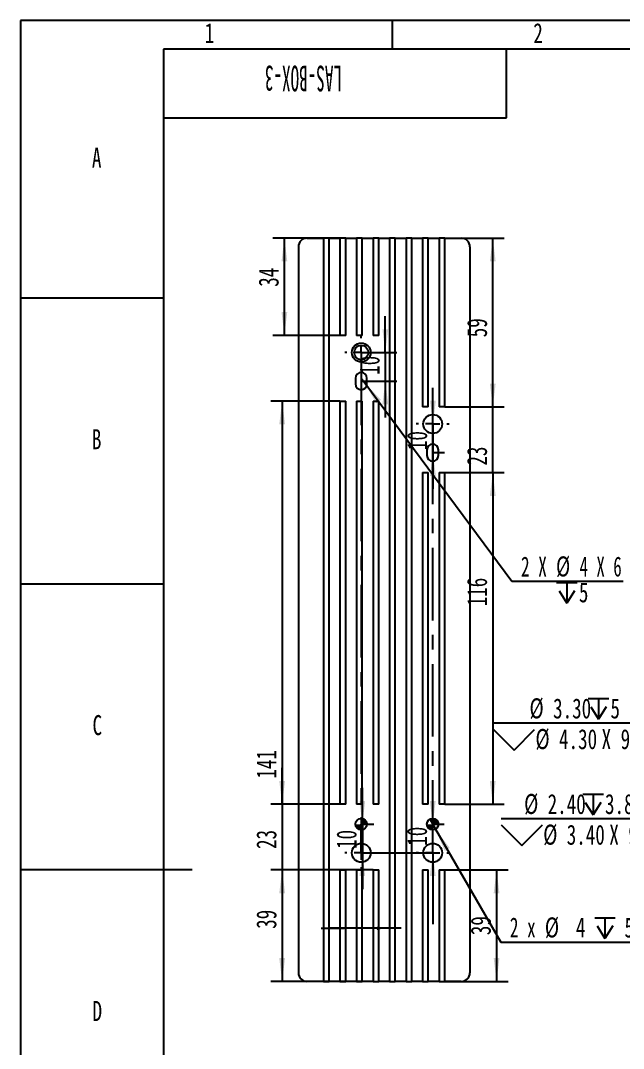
# Model space of a CAD drawing. Header units: millimetres. Extents: x 0 to 210, y 0 to 297.
# Drawn here: x 0 to 105.5, y 117.2 to 297 of the extents above; entities that cross this region are included whole.
import ezdxf

# ---------------------------------------------------------------- set-up
doc = ezdxf.new("R2010")
doc.units = ezdxf.units.MM
doc.linetypes.add('CENTERX2', pattern=[20.32, 12.7, -2.54, 2.54, -2.54])
doc.layers.add('图框', color=7, linetype='Continuous')
doc.layers.add('图纸格式', color=7, linetype='Continuous')
doc.styles.add('SLDTEXTSTYLE5', font='TXT', dxfattribs={"width": 0.7})
doc.styles.add('SLDTEXTSTYLE6', font='TXT', dxfattribs={"width": 0.49})
doc.styles.add('SLDTEXTSTYLE8', font='TXT', dxfattribs={"width": 0.633333})
doc.styles.add('SLDTEXTSTYLE9', font='TXT', dxfattribs={"width": 0.62})
doc.dimstyles.new('SLDDIMSTYLE0', dxfattribs={"dimtxt": 3.5, "dimasz": 4.08, "dimexe": 0, "dimexo": 0.0625, "dimgap": 0.875, "dimtad": 2, "dimlfac": 2, "dimrnd": 1e-09, "dimzin": 12, "dimdsep": 46, "dimtxsty": 'SLDTEXTSTYLE5', "dimsah": 1, "dimcen": 0.09, "dimadec": 0, "dimazin": 3, "dimtfac": 1, "dimtmove": 0, "dimatfit": 0, "dimfxl": 0, "dimfrac": 2, "dimtolj": 1, "dimtzin": 12, "dimarcsym": 0})
doc.dimstyles.new('SLDDIMSTYLE1', dxfattribs={"dimtxt": 3.5, "dimasz": 4.08, "dimexe": 0, "dimexo": 0.0625, "dimgap": 0.875, "dimtad": 2, "dimlfac": 2, "dimrnd": 1e-09, "dimzin": 12, "dimdsep": 46, "dimtxsty": 'SLDTEXTSTYLE5', "dimsah": 1, "dimcen": 0.09, "dimadec": 0, "dimazin": 3, "dimtfac": 1, "dimtofl": 0, "dimtmove": 0, "dimatfit": 3, "dimfxl": 0, "dimfrac": 2, "dimtolj": 1, "dimtzin": 12, "dimarcsym": 0})
doc.dimstyles.new('SLDDIMSTYLE2', dxfattribs={"dimtxt": 3.5, "dimasz": 4.08, "dimexe": 0, "dimexo": 0.0625, "dimgap": 0.875, "dimtad": 0, "dimtih": 1, "dimtoh": 1, "dimlfac": 2, "dimrnd": 1e-09, "dimzin": 4, "dimdsep": 46, "dimtxsty": 'SLDTEXTSTYLE5', "dimblk1": 'NONE', "dimsah": 1, "dimcen": 0, "dimadec": 0, "dimazin": 1, "dimtfac": 1, "dimtmove": 0, "dimatfit": 3, "dimldrblk": 'NONE', "dimfxl": 0, "dimfrac": 2, "dimtolj": 1, "dimtzin": 12, "dimarcsym": 0})
doc.dimstyles.new('SLDDIMSTYLE8', dxfattribs={"dimtxt": 3.5, "dimasz": 4.08, "dimexe": 0, "dimexo": 0.0625, "dimgap": 0.875, "dimtad": 0, "dimtih": 1, "dimtoh": 1, "dimdec": 6, "dimlfac": 2, "dimrnd": 1e-09, "dimzin": 12, "dimdsep": 46, "dimtxsty": 'SLDTEXTSTYLE5', "dimblk1": 'NONE', "dimsah": 1, "dimcen": 0, "dimadec": 0, "dimazin": 3, "dimtfac": 1, "dimtmove": 0, "dimatfit": 3, "dimldrblk": 'NONE', "dimfxl": 0, "dimfrac": 2, "dimtolj": 1, "dimtzin": 12, "dimarcsym": 0})
doc.dimstyles.new('SLDDIMSTYLE9', dxfattribs={"dimtxt": 3.5, "dimasz": 4.08, "dimexe": 0, "dimexo": 0.0625, "dimgap": 0.875, "dimtad": 0, "dimtih": 1, "dimtoh": 1, "dimdec": 6, "dimlfac": 2, "dimrnd": 1e-09, "dimzin": 12, "dimdsep": 46, "dimtxsty": 'SLDTEXTSTYLE5', "dimsah": 1, "dimcen": 0, "dimadec": 0, "dimazin": 3, "dimtfac": 1, "dimtofl": 0, "dimtmove": 0, "dimatfit": 3, "dimfxl": 0, "dimfrac": 2, "dimtolj": 1, "dimtzin": 12, "dimarcsym": 0})

# ---------------------------------------------------------------- blocks, each defined once
blk = doc.blocks.new('SW_SYMBOL_HOLE_DEPTH')
at = {"layer": '图纸格式', "color": 0}
for p, q in [((0, 875), (800, 875)), ((400, 875), (400, 75)), ((100, 555), (400, 75)), ((700, 555), (400, 75))]:
    blk.add_line(p, q, dxfattribs=at)
blk = doc.blocks.new('SW_SYMBOL_HOLE_SINK')
at = {"layer": '图纸格式', "color": 0}
for p, q in [((0, 875), (800, 75)), ((800, 75), (1600, 875))]:
    blk.add_line(p, q, dxfattribs=at)
blk = doc.blocks.new('_D_7')
at = {"layer": '图纸格式'}
for p, q in [((125.93, 163.89), (114.01, 157.4)), ((127.42, 164.7), (125.93, 163.89)), ((114.01, 157.4), (84.08, 157.4))]:
    blk.add_line(p, q, dxfattribs=at)
blk.add_solid([(125.93, 163.89), (122.1, 162.38), (122.59, 161.49)], dxfattribs=at)
at = {"layer": '图纸格式', "xscale": 0.004511737089201878, "yscale": 0.004511737089201878, "zscale": 0.004511737089201878}
for name, p in [('SW_SYMBOL_HOLE_DEPTH', (98.36, 157.73)), ('SW_SYMBOL_HOLE_SINK', (84.08, 152.36))]:
    blk.add_blockref(name, p, dxfattribs=at)
at = {"layer": '图纸格式', "char_height": 3.5, "attachment_point": 1, "style": 'SLDTEXTSTYLE5'}
for s, insert in [('%%c', (88.11, 161.74)), ('2.40', (92.22, 161.72)), ('3.80', (102.26, 161.72)), ('%%c', (91.45, 156.37)), ('X 90°', (103.01, 156.35)), ('3.40', (95.56, 156.35))]:
    blk.add_mtext(s, dxfattribs=dict(at, insert=insert))
blk = doc.blocks.new('_None')
blk = doc.blocks.new('_D_8')
at = {"layer": '图纸格式'}
for p, q in [((112.65, 174.12), (82.73, 174.12)), ((127.13, 169.85), (112.65, 174.12)), ((129.19, 169.25), (127.13, 169.85))]:
    blk.add_line(p, q, dxfattribs=at)
blk.add_solid([(127.13, 169.85), (123.36, 171.49), (123.07, 170.52)], dxfattribs=at)
at = {"layer": '图纸格式', "xscale": 0.004511737089201878, "yscale": 0.004511737089201878, "zscale": 0.004511737089201878}
for name, p in [('SW_SYMBOL_HOLE_DEPTH', (99.31, 174.45)), ('SW_SYMBOL_HOLE_SINK', (82.73, 169.08))]:
    blk.add_blockref(name, p, dxfattribs=at)
at = {"layer": '图纸格式', "char_height": 3.5, "attachment_point": 1, "style": 'SLDTEXTSTYLE5'}
for s, insert in [('%%c', (89.05, 178.46)), ('3.30', (93.17, 178.44)), ('5', (103.21, 178.44)), ('%%c', (90.09, 173.09)), ('4.30', (94.21, 173.07)), ('X 90°', (101.66, 173.07))]:
    blk.add_mtext(s, dxfattribs=dict(at, insert=insert))
blk = doc.blocks.new('_D_32')
at = {"layer": '图纸格式'}
for p, q in [((63.82, 238.94), (63.82, 245.29)), ((59.61, 238.94), (65.82, 238.94)), ((63.82, 238.94), (63.82, 233.94)), ((59.61, 233.94), (65.82, 233.94)), ((63.82, 233.94), (63.82, 227.59))]:
    blk.add_line(p, q, dxfattribs=at)
for points in [[(63.82, 238.94), (64.33, 243.02), (63.31, 243.02)], [(63.82, 233.94), (63.31, 229.86), (64.33, 229.86)]]:
    blk.add_solid(points, dxfattribs=at)
at = {"layer": '图纸格式', "insert": (59.31, 235.04), "char_height": 3.5, "attachment_point": 1, "rotation": 90, "style": 'SLDTEXTSTYLE5'}
blk.add_mtext('10', dxfattribs=at)
blk = doc.blocks.new('_D_33')
at = {"layer": '图纸格式'}
for p, q in [((72.16, 226.44), (72.16, 232.79)), ((72.16, 221.44), (72.16, 226.44)), ((72.11, 221.44), (74.16, 221.44)), ((72.16, 221.44), (72.16, 215.09))]:
    blk.add_line(p, q, dxfattribs=at)
for points in [[(72.16, 226.44), (72.66, 230.52), (71.65, 230.52)], [(72.16, 221.44), (71.65, 217.36), (72.66, 217.36)]]:
    blk.add_solid(points, dxfattribs=at)
at = {"layer": '图纸格式', "insert": (67.64, 221.87), "char_height": 3.5, "attachment_point": 1, "rotation": 90, "style": 'SLDTEXTSTYLE5'}
blk.add_mtext('10', dxfattribs=at)
blk = doc.blocks.new('_D_34')
at = {"layer": '图纸格式'}
for p, q in [((72.12, 156.44), (72.12, 162.79)), ((72.11, 156.44), (74.12, 156.44)), ((72.12, 151.44), (72.12, 156.44)), ((72.12, 151.44), (72.12, 145.09))]:
    blk.add_line(p, q, dxfattribs=at)
for points in [[(72.12, 156.44), (72.63, 160.52), (71.61, 160.52)], [(72.12, 151.44), (71.61, 147.36), (72.63, 147.36)]]:
    blk.add_solid(points, dxfattribs=at)
at = {"layer": '图纸格式', "insert": (67.61, 152.67), "char_height": 3.5, "attachment_point": 1, "rotation": 90, "style": 'SLDTEXTSTYLE5'}
blk.add_mtext('10', dxfattribs=at)
blk = doc.blocks.new('_D_35')
at = {"layer": '图纸格式'}
for p, q in [((59.8, 156.44), (59.8, 162.79)), ((59.61, 156.44), (61.8, 156.44)), ((59.8, 156.44), (59.8, 151.44)), ((59.8, 151.44), (59.8, 145.09))]:
    blk.add_line(p, q, dxfattribs=at)
for points in [[(59.8, 156.44), (60.3, 160.52), (59.29, 160.52)], [(59.8, 151.44), (59.29, 147.36), (60.3, 147.36)]]:
    blk.add_solid(points, dxfattribs=at)
at = {"layer": '图纸格式', "insert": (55.28, 152.11), "char_height": 3.5, "attachment_point": 1, "rotation": 90, "style": 'SLDTEXTSTYLE5'}
blk.add_mtext('10', dxfattribs=at)
blk = doc.blocks.new('_D_36')
at = {"layer": '图纸格式'}
for p, q in [((74.22, 148.44), (85.29, 148.44)), ((83.29, 148.44), (83.29, 128.94)), ((74.22, 128.94), (85.29, 128.94))]:
    blk.add_line(p, q, dxfattribs=at)
for points in [[(83.29, 148.44), (82.78, 144.36), (83.79, 144.36)], [(83.29, 128.94), (83.79, 133.02), (82.78, 133.02)]]:
    blk.add_solid(points, dxfattribs=at)
at = {"layer": '图纸格式', "insert": (78.77, 137.03), "char_height": 3.5, "attachment_point": 1, "rotation": 90, "style": 'SLDTEXTSTYLE5'}
blk.add_mtext('39', dxfattribs=at)
blk = doc.blocks.new('_D_37')
at = {"layer": '图纸格式'}
for p, q in [((61.67, 148.44), (43.77, 148.44)), ((45.77, 148.44), (45.77, 128.94)), ((61.67, 128.94), (43.77, 128.94))]:
    blk.add_line(p, q, dxfattribs=at)
for points in [[(45.77, 148.44), (45.26, 144.36), (46.28, 144.36)], [(45.77, 128.94), (46.28, 133.02), (45.26, 133.02)]]:
    blk.add_solid(points, dxfattribs=at)
at = {"layer": '图纸格式', "insert": (41.26, 138.14), "char_height": 3.5, "attachment_point": 1, "rotation": 90, "style": 'SLDTEXTSTYLE5'}
blk.add_mtext('39', dxfattribs=at)
blk = doc.blocks.new('_D_38')
at = {"layer": '图纸格式'}
for p, q in [((55.89, 230.44), (43.77, 230.44)), ((45.77, 230.44), (45.77, 159.94)), ((55.89, 159.94), (43.77, 159.94))]:
    blk.add_line(p, q, dxfattribs=at)
for points in [[(45.77, 230.44), (45.26, 226.36), (46.28, 226.36)], [(45.77, 159.94), (46.28, 164.02), (45.26, 164.02)]]:
    blk.add_solid(points, dxfattribs=at)
at = {"layer": '图纸格式', "insert": (41.26, 164.41), "char_height": 3.5, "attachment_point": 1, "rotation": 90, "style": 'SLDTEXTSTYLE5'}
blk.add_mtext('141', dxfattribs=at)
blk = doc.blocks.new('_D_39')
at = {"layer": '图纸格式'}
for p, q in [((45.77, 159.94), (45.77, 166.29)), ((55.89, 159.94), (43.77, 159.94)), ((45.77, 159.94), (45.77, 148.44)), ((55.89, 148.44), (43.77, 148.44)), ((45.77, 148.44), (45.77, 142.09))]:
    blk.add_line(p, q, dxfattribs=at)
for points in [[(45.77, 159.94), (46.28, 164.02), (45.26, 164.02)], [(45.77, 148.44), (45.26, 144.36), (46.28, 144.36)]]:
    blk.add_solid(points, dxfattribs=at)
at = {"layer": '图纸格式', "insert": (41.26, 152.11), "char_height": 3.5, "attachment_point": 1, "rotation": 90, "style": 'SLDTEXTSTYLE5'}
blk.add_mtext('23', dxfattribs=at)
blk = doc.blocks.new('_D_40')
at = {"layer": '图纸格式'}
for p, q in [((55.89, 258.94), (44.16, 258.94)), ((46.16, 241.94), (46.16, 258.94)), ((55.89, 241.94), (44.16, 241.94))]:
    blk.add_line(p, q, dxfattribs=at)
for points in [[(46.16, 258.94), (45.66, 254.86), (46.67, 254.86)], [(46.16, 241.94), (46.67, 246.02), (45.66, 246.02)]]:
    blk.add_solid(points, dxfattribs=at)
at = {"layer": '图纸格式', "insert": (41.65, 250.44), "char_height": 3.5, "attachment_point": 1, "rotation": 90, "style": 'SLDTEXTSTYLE5'}
blk.add_mtext('34', dxfattribs=at)
blk = doc.blocks.new('_D_41')
at = {"layer": '图纸格式'}
for p, q in [((74.22, 258.94), (84.62, 258.94)), ((82.62, 229.44), (82.62, 258.94)), ((74.22, 229.44), (84.62, 229.44))]:
    blk.add_line(p, q, dxfattribs=at)
for points in [[(82.62, 258.94), (82.11, 254.86), (83.13, 254.86)], [(82.62, 229.44), (83.13, 233.52), (82.11, 233.52)]]:
    blk.add_solid(points, dxfattribs=at)
at = {"layer": '图纸格式', "insert": (78.11, 241.6), "char_height": 3.5, "attachment_point": 1, "rotation": 90, "style": 'SLDTEXTSTYLE5'}
blk.add_mtext('59', dxfattribs=at)
blk = doc.blocks.new('_D_42')
at = {"layer": '图纸格式'}
for p, q in [((82.62, 229.44), (82.62, 235.79)), ((74.22, 229.44), (84.62, 229.44)), ((82.62, 217.94), (82.62, 229.44)), ((74.22, 217.94), (84.62, 217.94)), ((82.62, 217.94), (82.62, 211.59))]:
    blk.add_line(p, q, dxfattribs=at)
for points in [[(82.62, 229.44), (83.13, 233.52), (82.11, 233.52)], [(82.62, 217.94), (82.11, 213.86), (83.13, 213.86)]]:
    blk.add_solid(points, dxfattribs=at)
at = {"layer": '图纸格式', "insert": (78.11, 219.16), "char_height": 3.5, "attachment_point": 1, "rotation": 90, "style": 'SLDTEXTSTYLE5'}
blk.add_mtext('23', dxfattribs=at)
blk = doc.blocks.new('_D_43')
at = {"layer": '图纸格式'}
for p, q in [((74.22, 217.94), (84.62, 217.94)), ((82.62, 217.94), (82.62, 159.94)), ((74.22, 159.94), (84.62, 159.94))]:
    blk.add_line(p, q, dxfattribs=at)
for points in [[(82.62, 217.94), (82.11, 213.86), (83.13, 213.86)], [(82.62, 159.94), (83.13, 164.02), (82.11, 164.02)]]:
    blk.add_solid(points, dxfattribs=at)
at = {"layer": '图纸格式', "insert": (78.11, 194.55), "char_height": 3.5, "attachment_point": 1, "rotation": 90, "style": 'SLDTEXTSTYLE5'}
blk.add_mtext('116', dxfattribs=at)
blk = doc.blocks.new('_D_44')
at = {"layer": '图纸格式'}
for p, q in [((59.61, 234.44), (60.21, 233.63)), ((60.21, 233.63), (85.97, 198.94)), ((85.97, 198.94), (105.46, 198.94))]:
    blk.add_line(p, q, dxfattribs=at)
blk.add_solid([(60.21, 233.63), (62.23, 230.06), (63.05, 230.66)], dxfattribs=at)
at = {"layer": '图纸格式', "xscale": 0.004511737089201878, "yscale": 0.004511737089201878, "zscale": 0.004511737089201878}
blk.add_blockref('SW_SYMBOL_HOLE_DEPTH', (93.79, 194.76), dxfattribs=at)
at = {"layer": '图纸格式', "char_height": 3.5, "attachment_point": 1}
for s, insert, style in [('2 X', (87.56, 203.26), 'SLDTEXTSTYLE8'), ('%%c', (93.69, 203.28), 'SLDTEXTSTYLE5'), ('4 X 6', (97.8, 203.26), 'SLDTEXTSTYLE9'), ('5', (97.69, 198.75), 'SLDTEXTSTYLE5')]:
    blk.add_mtext(s, dxfattribs=dict(at, insert=insert, style=style))
blk = doc.blocks.new('_D_45')
at = {"layer": '图纸格式'}
for p, q in [((71.61, 157.3), (72.61, 155.57)), ((72.61, 155.57), (84.02, 135.8)), ((84.02, 135.8), (107.41, 135.8))]:
    blk.add_line(p, q, dxfattribs=at)
blk.add_solid([(72.61, 155.57), (74.21, 151.78), (75.09, 152.29)], dxfattribs=at)
at = {"layer": '图纸格式', "xscale": 0.004511737089201878, "yscale": 0.004511737089201878, "zscale": 0.004511737089201878}
blk.add_blockref('SW_SYMBOL_HOLE_DEPTH', (100.45, 136.14), dxfattribs=at)
at = {"layer": '图纸格式', "char_height": 3.5, "attachment_point": 1}
for s, insert, style in [('%%c', (91.74, 140.14), 'SLDTEXTSTYLE5'), ('2 x', (85.61, 140.13), 'SLDTEXTSTYLE8'), ('4', (97.16, 140.13), 'SLDTEXTSTYLE5'), ('5', (105.66, 140.13), 'SLDTEXTSTYLE5')]:
    blk.add_mtext(s, dxfattribs=dict(at, insert=insert, style=style))
blk = doc.blocks.new('SW_CENTERMARKSYMBOL_5')
at = {"layer": '图纸格式', "color": 0}
for p, q in [((0, 2.5), (0, 2.9)), ((-2.5, 0), (-2.9, 0)), ((0, 0), (-1.25, 0)), ((0, 0), (0, 1.25)), ((0, 0), (0, -1.25)), ((0, 0), (1.25, 0)), ((2.5, 0), (2.9, 0)), ((0, -2.5), (0, -2.9))]:
    blk.add_line(p, q, dxfattribs=at)
blk = doc.blocks.new('SW_CENTERMARKSYMBOL_6')
at = {"layer": '图纸格式', "color": 0}
for p, q in [((0, 2.5), (0, 2.9)), ((-2.5, 0), (-2.9, 0)), ((0, 0), (-1.25, 0)), ((0, 0), (0, 1.25)), ((0, 0), (0, -1.25)), ((0, 0), (1.25, 0)), ((2.5, 0), (2.9, 0)), ((0, -2.5), (0, -2.9))]:
    blk.add_line(p, q, dxfattribs=at)
blk = doc.blocks.new('SW_CENTERMARKSYMBOL_7')
at = {"layer": '图纸格式', "color": 0}
for p, q in [((0, 2.5), (0, 2.9)), ((-2.5, 0), (-2.9, 0)), ((0, 0), (-1.25, 0)), ((0, 0), (0, 1.25)), ((0, 0), (0, -1.25)), ((0, 0), (1.25, 0)), ((2.5, 0), (2.9, 0)), ((0, -2.5), (0, -2.9))]:
    blk.add_line(p, q, dxfattribs=at)
blk = doc.blocks.new('SW_CENTERMARKSYMBOL_8')
at = {"layer": '图纸格式', "color": 0}
for p, q in [((0, 2.5), (0, 2.9)), ((-2.5, 0), (-2.9, 0)), ((0, 0), (-1.25, 0)), ((0, 0), (0, 1.25)), ((0, 0), (0, -1.25)), ((0, 0), (1.25, 0)), ((2.5, 0), (2.9, 0)), ((0, -2.5), (0, -2.9))]:
    blk.add_line(p, q, dxfattribs=at)
blk = doc.blocks.new('SW_DOWELSYMBOL_5')
at = {"linetype": 'Continuous', "lineweight": 18}
h = blk.add_hatch(color=0, dxfattribs=at)
edge = h.paths.add_edge_path(flags=0)
edge.add_arc((0, 0), 0.168, 180, 270)
edge.add_line((0, -0.17), (0, 0))
edge.add_line((0, 0), (-0.17, 0))
h = blk.add_hatch(color=0, dxfattribs=at)
edge = h.paths.add_edge_path(flags=0)
edge.add_arc((0, 0), 0.168, 0, 90)
edge.add_line((0, 0.17), (0, 0))
edge.add_line((0, 0), (0.17, 0))
at = {"layer": '图纸格式', "color": 0}
blk.add_circle((0, 0), 0.168, dxfattribs=at)
blk = doc.blocks.new('SW_DOWELSYMBOL_6')
at = {"linetype": 'Continuous', "lineweight": 18}
h = blk.add_hatch(color=0, dxfattribs=at)
edge = h.paths.add_edge_path(flags=0)
edge.add_arc((0, 0), 1, 180, 270)
edge.add_line((0, -1), (0, 0))
edge.add_line((0, 0), (-1, 0))
h = blk.add_hatch(color=0, dxfattribs=at)
edge = h.paths.add_edge_path(flags=0)
edge.add_arc((0, 0), 1, 0, 90)
edge.add_line((0, 1), (0, 0))
edge.add_line((0, 0), (1, 0))
at = {"layer": '图纸格式', "color": 0}
blk.add_circle((0, 0), 1, dxfattribs=at)
blk = doc.blocks.new('SW_DOWELSYMBOL_7')
at = {"linetype": 'Continuous', "lineweight": 18}
h = blk.add_hatch(color=0, dxfattribs=at)
edge = h.paths.add_edge_path(flags=0)
edge.add_arc((0, 0), 1, 180, 270)
edge.add_line((0, -1), (0, 0))
edge.add_line((0, 0), (-1, 0))
h = blk.add_hatch(color=0, dxfattribs=at)
edge = h.paths.add_edge_path(flags=0)
edge.add_arc((0, 0), 1, 0, 90)
edge.add_line((0, 1), (0, 0))
edge.add_line((0, 0), (1, 0))
at = {"layer": '图纸格式', "color": 0}
blk.add_circle((0, 0), 1, dxfattribs=at)

msp = doc.modelspace()

# ---------------------------------------------------------------- linework, layer by layer
at = {"color": 7, "linetype": 'Continuous', "lineweight": 25}
for p, q in [((50.11179393, 258.93785487), (53.00068282, 258.93785487)), ((53.00068282, 258.93785487), (53.00068282, 128.93785487)), ((54.00068282, 258.93785487), (53.00068282, 258.93785487)), ((54.00068282, 128.93785487), (54.00068282, 258.93785487)), ((54.00068282, 258.93785487), (55.88957171, 258.93785487)), ((55.88957171, 258.93785487), (55.88957171, 241.93785487)), ((56.88957171, 258.93785487), (55.88957171, 258.93785487)), ((56.88957171, 241.93785487), (56.88957171, 258.93785487)), ((56.88957171, 258.93785487), (58.7784606, 258.93785487)), ((58.7784606, 258.93785487), (58.7784606, 241.93785487)), ((59.7784606, 258.93785487), (58.7784606, 258.93785487)), ((59.7784606, 241.93785487), (59.7784606, 258.93785487)), ((59.7784606, 258.93785487), (61.66734949, 258.93785487)), ((61.66734949, 258.93785487), (61.66734949, 241.93785487)), ((62.66734949, 258.93785487), (61.66734949, 258.93785487)), ((62.66734949, 241.93785487), (62.66734949, 258.93785487)), ((62.66734949, 258.93785487), (64.55623837, 258.93785487)), ((64.55623837, 258.93785487), (64.55623837, 128.93785487)), ((65.55623837, 258.93785487), (64.55623837, 258.93785487)), ((65.55623837, 128.93785487), (65.55623837, 258.93785487)), ((65.55623837, 258.93785487), (67.44512726, 258.93785487)), ((67.44512726, 258.93785487), (67.44512726, 128.93785487)), ((68.44512726, 258.93785487), (67.44512726, 258.93785487)), ((68.44512726, 128.93785487), (68.44512726, 258.93785487)), ((68.44512726, 258.93785487), (70.33401615, 258.93785487)), ((70.33401615, 258.93785487), (70.33401615, 229.43785487)), ((71.33401615, 258.93785487), (70.33401615, 258.93785487)), ((71.33401615, 229.43785487), (71.33401615, 258.93785487)), ((71.33401615, 258.93785487), (73.22290504, 258.93785487)), ((73.22290504, 258.93785487), (73.22290504, 229.43785487)), ((74.22290504, 258.93785487), (73.22290504, 258.93785487)), ((74.22290504, 229.43785487), (74.22290504, 258.93785487)), ((74.22290504, 258.93785487), (77.11179393, 258.93785487)), ((48.61179393, 257.43785487), (48.61179393, 130.43785487)), ((78.61179393, 257.43785487), (78.61179393, 130.43785487)), ((56.88957171, 241.93785487), (55.88957171, 241.93785487)), ((59.7784606, 241.93785487), (58.7784606, 241.93785487)), ((62.66734949, 241.93785487), (61.66734949, 241.93785487)), ((58.61074239, 234.43785487), (58.61074239, 233.43785487)), ((60.61074239, 233.43785487), (60.61074239, 234.43785487)), ((55.88957171, 230.43785487), (56.88957171, 230.43785487)), ((55.88957171, 230.43785487), (55.88957171, 159.93785487)), ((56.88957171, 159.93785487), (56.88957171, 230.43785487)), ((58.7784606, 230.43785487), (59.7784606, 230.43785487)), ((58.7784606, 230.43785487), (58.7784606, 159.93785487)), ((59.7784606, 159.93785487), (59.7784606, 230.43785487)), ((61.66734949, 230.43785487), (62.66734949, 230.43785487)), ((61.66734949, 230.43785487), (61.66734949, 159.93785487)), ((62.66734949, 159.93785487), (62.66734949, 230.43785487)), ((71.33401615, 229.43785487), (70.33401615, 229.43785487)), ((74.22290504, 229.43785487), (73.22290504, 229.43785487)), ((71.11074239, 221.93785487), (71.11074239, 220.93785487)), ((73.11074239, 220.93785487), (73.11074239, 221.93785487)), ((70.33401615, 217.93785487), (71.33401615, 217.93785487)), ((70.33401615, 217.93785487), (70.33401615, 159.93785487)), ((71.33401615, 159.93785487), (71.33401615, 217.93785487)), ((73.22290504, 217.93785487), (74.22290504, 217.93785487)), ((73.22290504, 217.93785487), (73.22290504, 159.93785487)), ((74.22290504, 159.93785487), (74.22290504, 217.93785487)), ((56.88957171, 159.93785487), (55.88957171, 159.93785487)), ((59.7784606, 159.93785487), (58.7784606, 159.93785487)), ((62.66734949, 159.93785487), (61.66734949, 159.93785487)), ((71.33401615, 159.93785487), (70.33401615, 159.93785487)), ((74.22290504, 159.93785487), (73.22290504, 159.93785487)), ((55.88957171, 148.43785487), (56.88957171, 148.43785487)), ((55.88957171, 148.43785487), (55.88957171, 128.93785487)), ((56.88957171, 128.93785487), (56.88957171, 148.43785487)), ((58.7784606, 148.43785487), (59.7784606, 148.43785487)), ((58.7784606, 148.43785487), (58.7784606, 128.93785487)), ((59.7784606, 128.93785487), (59.7784606, 148.43785487)), ((61.66734949, 148.43785487), (62.66734949, 148.43785487)), ((61.66734949, 148.43785487), (61.66734949, 128.93785487)), ((62.66734949, 128.93785487), (62.66734949, 148.43785487)), ((70.33401615, 148.43785487), (71.33401615, 148.43785487)), ((70.33401615, 148.43785487), (70.33401615, 128.93785487)), ((71.33401615, 128.93785487), (71.33401615, 148.43785487)), ((73.22290504, 148.43785487), (74.22290504, 148.43785487)), ((73.22290504, 148.43785487), (73.22290504, 128.93785487)), ((74.22290504, 128.93785487), (74.22290504, 148.43785487)), ((53.00068282, 128.93785487), (50.11179393, 128.93785487)), ((53.00068282, 128.93785487), (54.00068282, 128.93785487)), ((55.88957171, 128.93785487), (54.00068282, 128.93785487)), ((55.88957171, 128.93785487), (56.88957171, 128.93785487)), ((58.7784606, 128.93785487), (56.88957171, 128.93785487)), ((58.7784606, 128.93785487), (59.7784606, 128.93785487)), ((61.66734949, 128.93785487), (59.7784606, 128.93785487)), ((61.66734949, 128.93785487), (62.66734949, 128.93785487)), ((64.55623837, 128.93785487), (62.66734949, 128.93785487)), ((64.55623837, 128.93785487), (65.55623837, 128.93785487)), ((67.44512726, 128.93785487), (65.55623837, 128.93785487)), ((67.44512726, 128.93785487), (68.44512726, 128.93785487)), ((70.33401615, 128.93785487), (68.44512726, 128.93785487)), ((70.33401615, 128.93785487), (71.33401615, 128.93785487)), ((73.22290504, 128.93785487), (71.33401615, 128.93785487)), ((73.22290504, 128.93785487), (74.22290504, 128.93785487)), ((77.11179393, 128.93785487), (74.22290504, 128.93785487))]:
    msp.add_line(p, q, dxfattribs=at)
at = {"color": 7, "linetype": 'CENTERX2'}
for p, q in [((59.61074239, 238.93785487), (59.61074239, 151.43785487)), ((59.61074239, 238.93785487), (59.61074239, 151.43785487)), ((59.61074239, 238.93785487), (59.61074239, 233.93785487)), ((72.11074239, 151.43785487), (72.11074239, 226.43785487)), ((72.11074239, 226.43785487), (72.11074239, 221.43785487)), ((59.61074239, 151.43785487), (59.61074239, 156.43785487)), ((72.11074239, 151.43785487), (72.11074239, 156.43785487)), ((59.61074239, 151.43785487), (72.11074239, 151.43785487)), ((72.11074239, 151.43785487), (72.11074239, 138.93785487)), ((66.61167292, 138.23831596), (52.61179393, 138.23865487)), ((52.61179393, 138.23865487), (56.61179393, 138.23855804)), ((66.61167292, 138.23831596), (62.61167292, 138.23841279))]:
    msp.add_line(p, q, dxfattribs=at)
at = {"color": 7, "linetype": 'Continuous', "lineweight": 25}
for centre, radius in [((59.61074239, 238.93785487), 1.65), ((72.11074239, 226.43785487), 1.65), ((59.61074239, 156.43785487), 1), ((72.11074239, 156.43785487), 1), ((59.61074239, 151.43785487), 1.65), ((72.11074239, 151.43785487), 1.65)]:
    msp.add_circle(centre, radius, dxfattribs=at)
at = {"color": 7, "linetype": 'Continuous'}
msp.add_circle((59.61074239, 238.93785487), 1.25, dxfattribs=at)
at = {"color": 7, "linetype": 'Continuous', "lineweight": 25}
for centre, radius, start, end in [((50.11179393, 257.43785487), 1.5, 90, 180), ((77.11179393, 257.43785487), 1.5, 0, 90), ((59.61074239, 234.43785487), 1, 0, 180), ((59.61074239, 233.43785487), 1, 180, 0), ((72.11074239, 221.93785487), 1, 0, 180), ((72.11074239, 220.93785487), 1, 180, 0), ((62.61167292, 138.23841279), 0.16786026, 70.6289784903, 289.3710215097), ((50.11179393, 130.43785487), 1.5, 180, 270), ((77.11179393, 130.43785487), 1.5, 270, 0)]:
    msp.add_arc(centre, radius, start, end, dxfattribs=at)
at = {"layer": '图框'}
for p, q in [((210, 297), (0, 297)), ((0, 297), (0, 0)), ((65, 297), (65, 292)), ((0, 248.5), (25, 248.5)), ((0, 198.5), (25, 198.5))]:
    msp.add_line(p, q, dxfattribs=at)
at = {"layer": '图框', "lineweight": 25}
for p, q in [((205, 292), (25, 292)), ((25, 292), (25, 5)), ((85, 280), (85, 292)), ((25, 280), (85, 280)), ((0, 148.5), (30, 148.5))]:
    msp.add_line(p, q, dxfattribs=at)

# ---------------------------------------------------------------- block references
at = {"layer": '图纸格式'}
for name, p in [('SW_CENTERMARKSYMBOL_8', (59.61074239, 238.93785487)), ('SW_CENTERMARKSYMBOL_5', (72.11074239, 226.43785487)), ('SW_DOWELSYMBOL_7', (59.61074239, 156.43785487)), ('SW_DOWELSYMBOL_6', (72.11074239, 156.43785487)), ('SW_CENTERMARKSYMBOL_7', (59.61074239, 151.43785487)), ('SW_CENTERMARKSYMBOL_6', (72.11074239, 151.43785487)), ('SW_DOWELSYMBOL_5', (62.61167292, 138.23841279))]:
    msp.add_blockref(name, p, dxfattribs=at)

# ---------------------------------------------------------------- texts
at = {"color": 7, "linetype": 'Continuous', "lineweight": 0, "char_height": 3.5, "attachment_point": 2, "style": 'SLDTEXTSTYLE5'}
for s, insert in [('1', (33.04444444, 296.54775852)), ('2', (90.54444444, 296.54775852))]:
    msp.add_mtext(s, dxfattribs=dict(at, insert=insert))
at = {"layer": '图框', "insert": (49.49480756, 284.60815616), "char_height": 4.5, "attachment_point": 2, "rotation": 180, "style": 'SLDTEXTSTYLE6'}
msp.add_mtext('LAS-BOX-3', dxfattribs=at)
at = {"layer": '图框', "char_height": 3.5, "attachment_point": 2, "style": 'SLDTEXTSTYLE5'}
for s, insert in [('A', (13.32031252, 274.77069777)), ('B', (13.32031252, 225.52069777)), ('C', (13.42725694, 175.52069777)), ('D', (13.42968752, 125.52069777))]:
    msp.add_mtext(s, dxfattribs=dict(at, insert=insert))

# ---------------------------------------------------------------- dimensions: what is measured, and where the dimension line sits
at = {"layer": '图纸格式'}
for base, p1, p2, dimstyle, picture, middle in [((46.16436061, 258.93785487), (55.88957171, 241.93785487), (55.88957171, 258.93785487), 'SLDDIMSTYLE0', '_D_40', (46.16436061, 251.97558273)), ((82.62260704, 258.93785487), (74.22290504, 229.43785487), (74.22290504, 258.93785487), 'SLDDIMSTYLE1', '_D_41', (82.62260704, 243.13765514)), ((63.82208425, 233.93785487), (59.61074239, 238.93785487), (59.61074239, 233.93785487), 'SLDDIMSTYLE0', '_D_32', (63.82208425, 236.57114994)), ((82.62260704, 229.43785487), (74.22290504, 217.93785487), (74.22290504, 229.43785487), 'SLDDIMSTYLE0', '_D_42', (82.62260704, 220.69330235)), ((72.15636787, 226.43785487), (72.11074239, 221.43785487), (75.01074239, 226.43785487), 'SLDDIMSTYLE0', '_D_33', (72.15636787, 223.40824842)), ((45.76811614, 159.93785487), (55.88957171, 230.43785487), (55.88957171, 159.93785487), 'SLDDIMSTYLE1', '_D_38', (45.76811614, 166.71320181)), ((82.62260704, 159.93785487), (74.22290504, 217.93785487), (74.22290504, 159.93785487), 'SLDDIMSTYLE1', '_D_43', (82.62260704, 196.8505373)), ((45.76811614, 148.43785487), (55.88957171, 159.93785487), (55.88957171, 148.43785487), 'SLDDIMSTYLE0', '_D_39', (45.76811614, 153.64766234)), ((59.79583566, 151.43785487), (59.61074239, 156.43785487), (62.51074239, 151.43785487), 'SLDDIMSTYLE0', '_D_35', (59.79583566, 153.64766234)), ((72.12008115, 156.43785487), (75.01074239, 151.43785487), (72.11074239, 156.43785487), 'SLDDIMSTYLE0', '_D_34', (72.12008115, 154.20841652)), ((45.76811614, 128.93785487), (61.66734949, 148.43785487), (61.66734949, 128.93785487), 'SLDDIMSTYLE1', '_D_37', (45.76811614, 139.67853358)), ((83.28604471, 128.93785487), (74.22290504, 148.43785487), (74.22290504, 128.93785487), 'SLDDIMSTYLE1', '_D_36', (83.28604471, 138.55889221))]:
    dim = msp.add_linear_dim(base=base, p1=p1, p2=p2, angle=90, dimstyle=dimstyle, dxfattribs=at)
    dim.commit()
    dim.dimension.update_dxf_attribs({"geometry": picture, "text_midpoint": middle, "dimtype": 160})
dim = msp.add_radius_dim(center=(59.61074239, 234.43785487), mpoint=(60.20686226, 233.63495942), text='2 X %%c<> X 6\\P{\\fGDT;x}5', dimstyle='SLDDIMSTYLE9', override={"dimpost": '<>'}, dxfattribs=at)
dim.commit()
dim.dimension.update_dxf_attribs({"geometry": '_D_44', "text_midpoint": (96.51027797, 198.74961956), "dimtype": 164})
for p1, p2, text, dimstyle, picture, middle in [((129.18832684, 169.24671246), (127.12596989, 169.85431744), '%%c3.30{\\fGDT;x}5\\P{\\fGDT;w}<> X 90°', 'SLDDIMSTYLE2', '_D_8', (96.89862622, 173.50433104)), ((127.42184787, 164.70366649), (125.92896433, 163.89046374), '%%c2.40{\\fGDT;x}3.80\\P{\\fGDT;w}<> X 90°', 'SLDDIMSTYLE2', '_D_7', (98.2500071, 156.78195141)), ((71.61091248, 157.30397845), (72.61057231, 155.57173129), '2 x <> {\\fGDT;x} 5\\P', 'SLDDIMSTYLE8', '_D_45', (96.51027797, 137.87519013))]:
    dim = msp.add_diameter_dim_2p(p1=p1, p2=p2, text=text, dimstyle=dimstyle, dxfattribs=at)
    dim.commit()
    dim.dimension.update_dxf_attribs({"geometry": picture, "text_midpoint": middle, "dimtype": 163})

doc.saveas('drawing.dxf')
